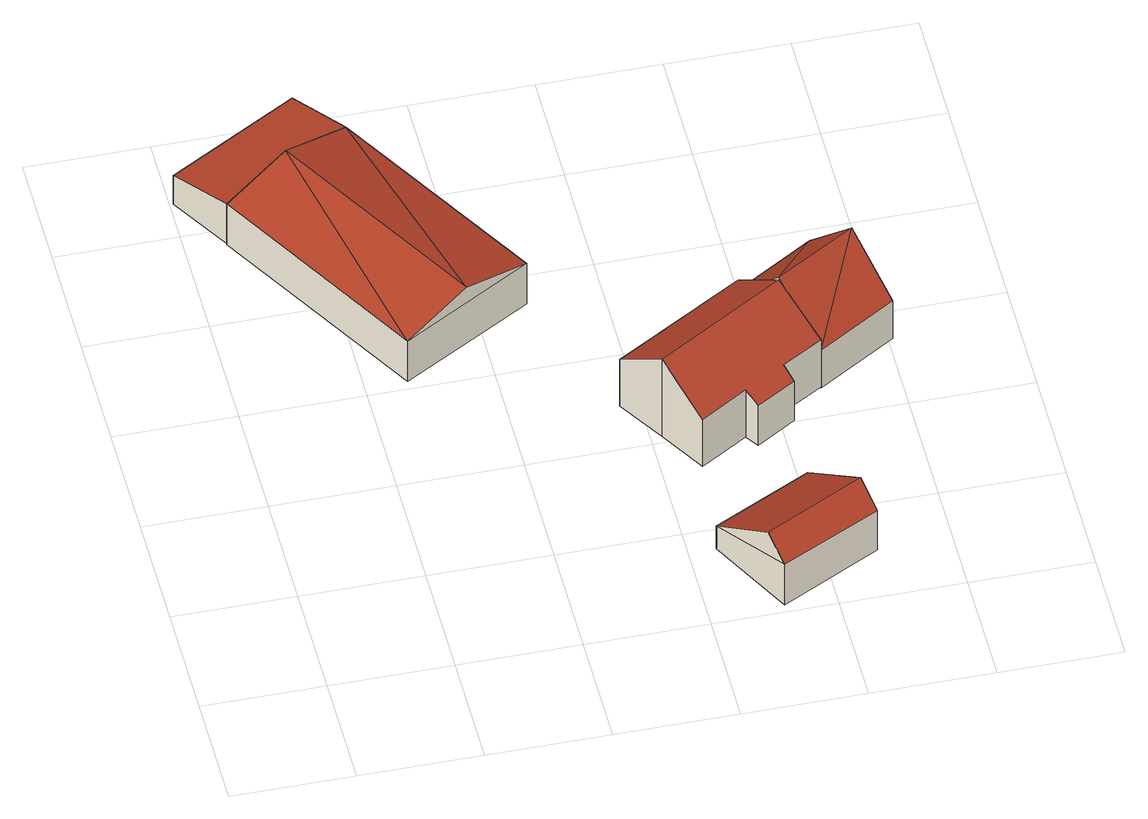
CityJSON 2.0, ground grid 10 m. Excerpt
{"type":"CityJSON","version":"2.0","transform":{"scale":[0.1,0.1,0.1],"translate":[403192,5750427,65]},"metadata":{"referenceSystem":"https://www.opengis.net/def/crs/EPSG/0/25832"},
"CityObjects":{
"building1":{"type":"Building","attributes":{"Gemeindeschluessel":"05515000","Geometrietyp2DReferenz":"3000","function":"51009_1610","roofType":"2100","measuredHeight":4.24},"geometry":[{"type":"Solid","lod":"2","boundaries":[[[[0,1,2,3]],[[4,5,1,0]],[[6,7,5,4]],[[3,2,7,6]],[[4,0,3,6]],[[1,5,7,2]]]],"semantics":{"surfaces":[{"type":"WallSurface"},{"type":"RoofSurface"},{"type":"GroundSurface"}],"values":[[0,0,0,0,1,2]]}}]},
"building2":{"type":"Building","attributes":{"Gemeindeschluessel":"05515000","Geometrietyp2DReferenz":"3000","function":"31001_2700","roofType":"3100","measuredHeight":5.94},"geometry":[{"type":"Solid","lod":"2","boundaries":[[[[4,8,9,10]],[[0,11,8,4]],[[12,13,11,0]],[[10,9,13,12]],[[4,14,0]],[[12,15,10]],[[10,15,14]],[[14,4,10]],[[15,12,0]],[[0,14,15]],[[8,11,13,9]]]],"semantics":{"surfaces":[{"type":"WallSurface"},{"type":"RoofSurface"},{"type":"GroundSurface"}],"values":[[0,0,0,0,0,0,1,1,1,1,2]]}}]},
"building3":{"type":"Building","attributes":{"Gemeindeschluessel":"05515000","Geometrietyp2DReferenz":"3000","function":"31001_2700","roofType":"3100","measuredHeight":6.37},"geometry":[{"type":"Solid","lod":"2","boundaries":[[[[16,17,18,19]],[[20,21,17,16]],[[22,23,21,20]],[[19,18,23,22]],[[16,24,20]],[[22,25,19]],[[19,25,24,16]],[[20,24,25,22]],[[17,21,23,18]]]],"semantics":{"surfaces":[{"type":"WallSurface"},{"type":"RoofSurface"},{"type":"GroundSurface"}],"values":[[0,0,0,0,0,0,1,1,2]]}}]},
"building4":{"type":"Building","attributes":{"Gemeindeschluessel":"05515000","Geometrietyp2DReferenz":"3000","function":"31001_1000","roofType":"3100","measuredHeight":8.21},"address":[{"country":"Germany","locality":"Münster","thoroughfareNumber":"5","thoroughfareName":"Stockholmer Straße"}],"geometry":[{"type":"Solid","lod":"2","boundaries":[[[[26,27,28,29]],[[30,31,27,26]],[[32,33,31,30]],[[34,35,33,32]],[[36,37,35,34]],[[38,39,37,36]],[[40,41,39,38]],[[42,43,41,40]],[[44,45,43,42]],[[29,28,45,44]],[[38,36,34,32,30,26,29,40]],[[44,42,40,29]],[[27,31,33,35,37,39,41,43,45,28]]]],"semantics":{"surfaces":[{"type":"WallSurface"},{"type":"RoofSurface"},{"type":"GroundSurface"}],"values":[[0,0,0,0,0,0,0,0,0,0,1,1,2]]}}]},
"building5":{"type":"Building","attributes":{"Gemeindeschluessel":"05515000","Geometrietyp2DReferenz":"3000","function":"31001_2460","roofType":"3100","measuredHeight":8.61},"geometry":[{"type":"Solid","lod":"2","boundaries":[[[[46,47,48,49]],[[50,51,47,46]],[[52,53,51,50]],[[49,48,53,52]],[[46,54,50]],[[52,55,49]],[[55,54,46]],[[46,49,55]],[[52,50,54]],[[54,55,52]],[[47,51,53,48]]]],"semantics":{"surfaces":[{"type":"WallSurface"},{"type":"RoofSurface"},{"type":"GroundSurface"}],"values":[[0,0,0,0,0,0,1,1,1,1,2]]}}]}
},
"vertices":[
[138,538,55],[138,538,13],[108,590,13],[108,590,43],[31,477,55],[31,477,13],[1,528,43],[1,528,13],
[31,477,12],[132,301,12],[132,301,55],[138,538,12],[239,363,55],[239,363,12],[84,508,71],[185,332,71],
[403,121,28],[403,121,5],[322,79,5],[322,79,29],[441,50,47],[441,50,5],[359,8,48],[359,8,5],[432,67,68],[350,25,68],
[438,228,59],[438,228,9],[414,267,9],[414,267,91],[404,208,59],[404,208,9],[410,197,51],[410,197,9],[377,177,51],[377,177,9],[370,188,59],[370,188,9],[331,164,59],[331,164,9],[308,203,91],[308,203,9],[284,242,59],[284,242,9],[391,306,59],[391,306,9],
[456,346,48],[456,346,8],[391,306,8],[391,306,48],[503,268,48],[503,268,8],[438,228,48],[438,228,8],[480,307,94],[414,267,94]
]}
